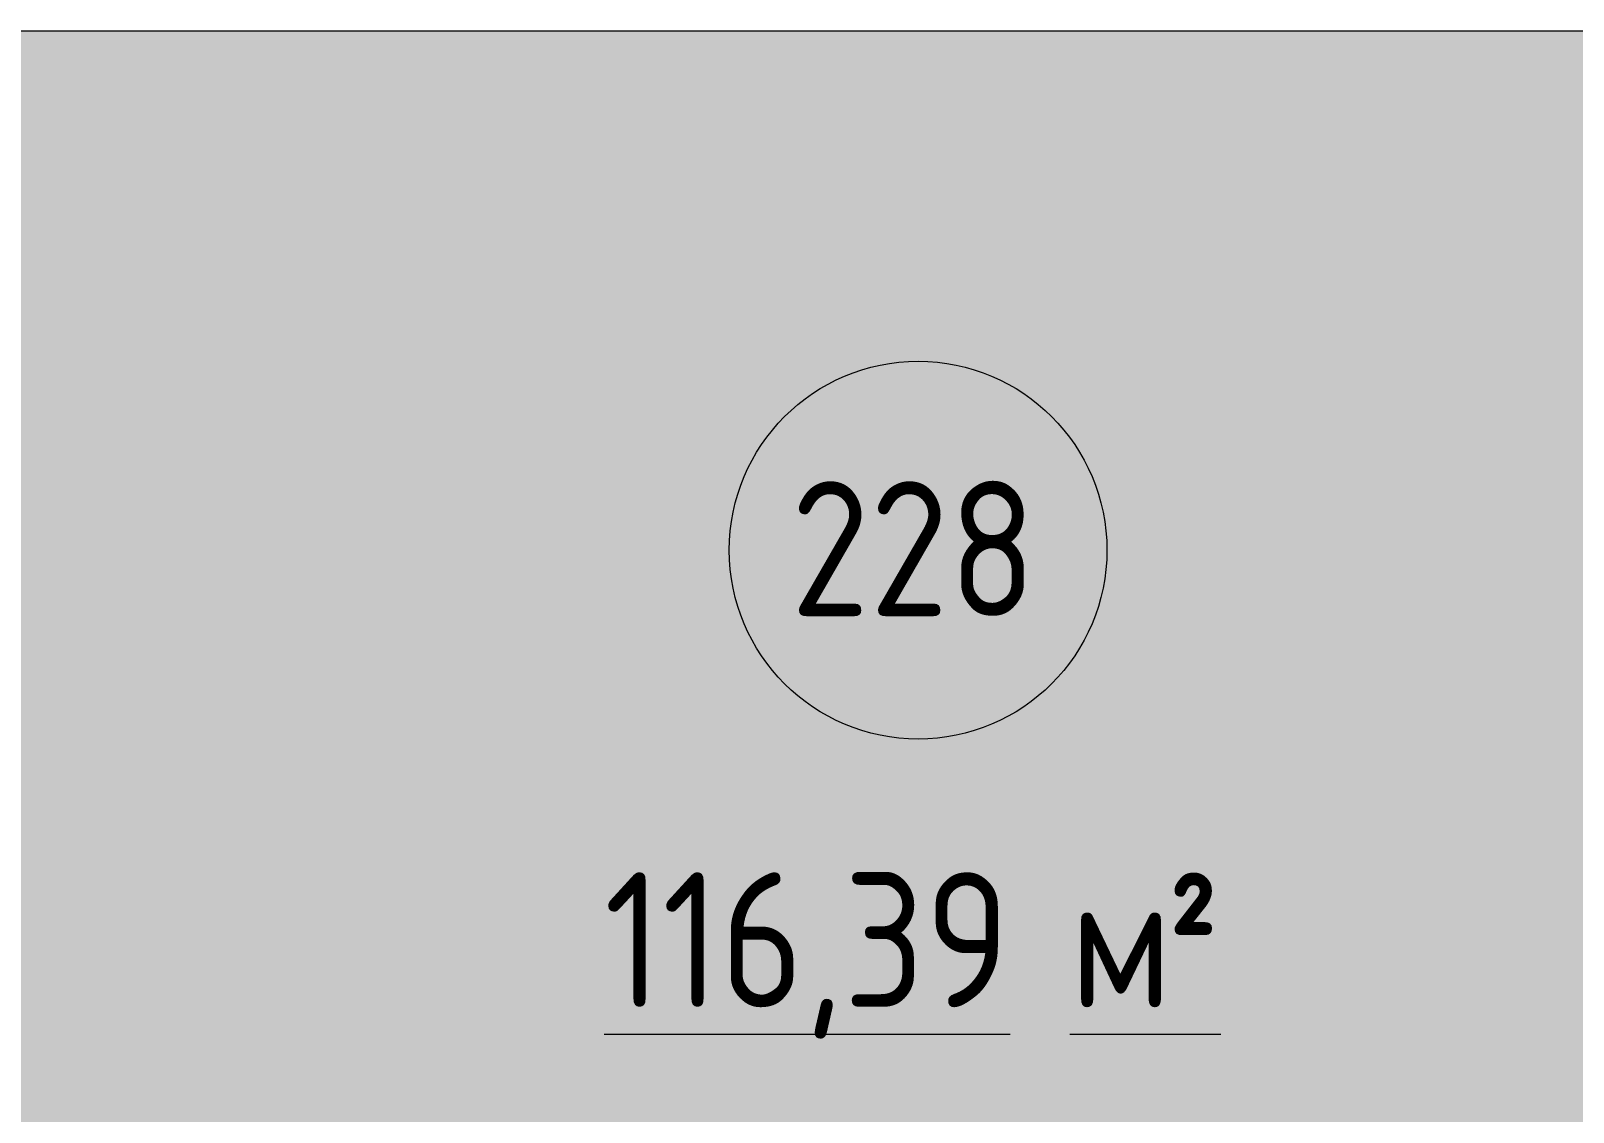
# Model space of a CAD drawing. Header units: millimetres. Extents: x -515342 to 330399, y -224905 to 507333.
# Drawn here: x -283152 to -280293, y 130365 to 132369 of the extents above; entities that cross this region are included whole.
import ezdxf

# ---------------------------------------------------------------- set-up
doc = ezdxf.new("R2010")
doc.units = ezdxf.units.MM
doc.layers.add('Марки помещений', color=7, linetype='Continuous', lineweight=0)
doc.layers.add('экспертиза условные обозначения', color=1, linetype='Continuous', lineweight=0)
doc.styles.add('GOST Common_1', font='', dxfattribs={"width": 0.9, "height": 250})
doc.styles.add('GOST Common_2', font='', dxfattribs={"width": 0.9, "height": 250})
doc.styles.get('GOST Common_1').set_extended_font_data('GOST Common')
doc.styles.get('GOST Common_2').set_extended_font_data('GOST Common')

# ---------------------------------------------------------------- blocks, each defined once
blk = doc.blocks.new('ASVP_Марка_Помещение_ДваЗначения - Номер Площадь-685795-О_АР_П_2__3_400_План 2 этажа')
at = {"layer": 'Марки помещений'}
blk.add_circle((0, 0), 3.5, dxfattribs=at)

msp = doc.modelspace()

# ---------------------------------------------------------------- hatches: boundary and pattern name
at = {"layer": 'экспертиза условные обозначения'}
h = msp.add_hatch(dxfattribs=at)
h.set_pattern_fill('GRASS', color=3, scale=24)
h.set_pattern_definition([(90, (-374753.14, -34405.7), (-431.0523, 431.0523), [114.3, -747.8046]), (45, (-374753.14, -34405.7), (-431.0523, 431.0523), [114.3, -495.3]), (135, (-374753.14, -34405.7), (-431.0523, -431.0523), [114.3, -495.3])])
h.paths.add_polyline_path([(-317580.759, 132368.6058), (-272590.759, 132368.6058), (-272590.759, 129953.6058), (-276215.759, 129953.6058), (-276215.759, 129563.6058), (-275370.759, 129563.6058), (-275370.759, 126493.5459), (-278333.22, 126493.5459), (-278333.22, 129573.6058), (-278304.8297, 129573.6058), (-278304.8297, 129963.6058), (-283200.259, 129963.6058), (-283200.259, 126768.5459), (-284520.759, 126768.5459), (-284520.759, 129953.6058), (-288440.759, 129953.6058), (-288440.759, 130213.3459), (-292644.9691, 130214.6485), (-292644.9691, 126343.5459), (-301406.9946, 126343.5459), (-301406.9946, 130193.0459), (-303686.4946, 130193.0459), (-303686.4946, 130235.6745), (-305020.759, 130238.5459), (-317580.759, 130238.5459)])

# ---------------------------------------------------------------- linework, layer by layer
at = {"layer": 'экспертиза условные обозначения', "color": 3}
msp.add_lwpolyline([(-317580.759, 132368.6058), (-272590.759, 132368.6058), (-272590.759, 129953.6058), (-276215.759, 129953.6058), (-276215.759, 129563.6058), (-275370.759, 129563.6058), (-275370.759, 126493.5459), (-278333.22, 126493.5459), (-278333.22, 129573.6058), (-278304.8297, 129573.6058), (-278304.8297, 129963.6058), (-283200.259, 129963.6058), (-283200.259, 126768.5459), (-284520.759, 126768.5459), (-284520.759, 129953.6058), (-288440.759, 129953.6058), (-288440.759, 130213.3459), (-292644.9691, 130214.6485), (-292644.9691, 126343.5459), (-301406.9946, 126343.5459), (-301406.9946, 130193.0459), (-303686.4946, 130193.0459)], dxfattribs=at)

# ---------------------------------------------------------------- block references
at = {"layer": 'Марки помещений', "xscale": 99.99999999999993, "yscale": 99.99999999999993, "zscale": 99.99999999999993}
msp.add_blockref('ASVP_Марка_Помещение_ДваЗначения - Номер Площадь-685795-О_АР_П_2__3_400_План 2 этажа', (-281507.1222, 131406.3843), dxfattribs=at)

# ---------------------------------------------------------------- texts
at = {"layer": 'Марки помещений', "char_height": 250, "attachment_point": 1}
for s, insert, width, style in [('228', (-281743.3794, 131534.1093), 584.430187, 'GOST Common_1'), ('\\L116,39 ', (-282088.9656, 130809.5788), 1046.202187, 'GOST Common_1'), ('\\L\\fGOST Common|b0|i0|c238|p34|;\\W.9;\\L²', (-281047.1688, 130809.5788), 165.949312, 'GOST Common_2'), ('\\L\\fGOST Common|b0|i0|c204|p34|;\\W.9;\\Lм', (-281225.7625, 130809.5788), 216.455625, 'GOST Common_1')]:
    msp.add_mtext(s, dxfattribs=dict(at, insert=insert, width=width, style=style))

doc.saveas('drawing.dxf')
